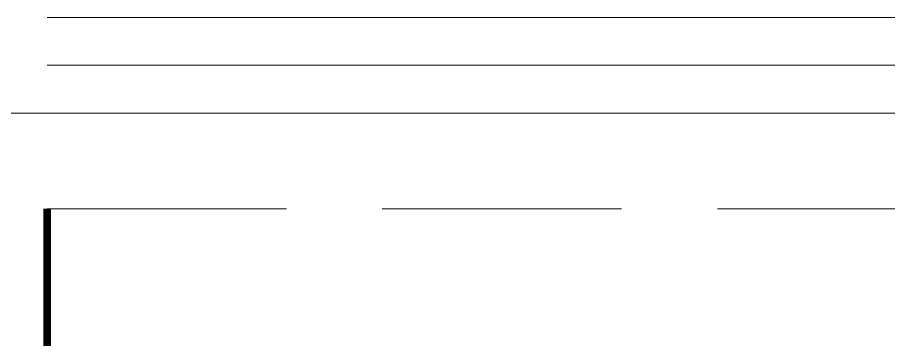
# Model space of a CAD drawing. Extents: x -518115 to 1124316, y -209821 to 1628073.
# Drawn here: x 869536 to 870445, y 672420 to 672757 of the extents above; entities that cross this region are included whole.
import ezdxf

# ---------------------------------------------------------------- set-up
doc = ezdxf.new("R2010")
doc.units = 0
doc.header["$LTSCALE"] = 1000
doc.header["$MEASUREMENT"] = 0
doc.linetypes.add('DASH', pattern=[0.35, 0.25, -0.1])
doc.linetypes.add('DOTE', pattern=[2.42, 2, -0.2, 0.02, -0.2])
for name, color, linetype, lineweight in [('DOTE', 19, 'DOTE', 9), ('平面-栏杆', 135, 'Continuous', 15), ('平面-看线', 45, 'Continuous', 15)]:
    doc.layers.add(name, color=color, linetype=linetype, lineweight=lineweight)

# ---------------------------------------------------------------- blocks, each defined once
blk = doc.blocks.new('HFHFTHFD')
at = {"layer": 'DOTE', "linetype": 'DOTE', "ltscale": 0.3}
blk.add_line((472616.58, 595448.81), (418616.58, 595448.81), dxfattribs=at)

msp = doc.modelspace()

# ---------------------------------------------------------------- linework, layer by layer
at = {"color": 30, "const_width": 8}
msp.add_lwpolyline([(869566.58, 672557.17), (869566.58, 672407.17), (869266.58, 672407.17), (869266.58, 672557.17)], dxfattribs=at)
at = {"layer": '平面-栏杆'}
for points in [[(869566.58, 672707.17), (874216.58, 672707.17)], [(869566.58, 672657.17), (874216.58, 672657.17)]]:
    msp.add_lwpolyline(points, dxfattribs=at)
at = {"layer": '平面-看线'}
msp.add_lwpolyline([(869566.58, 672757.17), (874216.58, 672757.17)], dxfattribs=at)
at = {"layer": '平面-看线', "linetype": 'DASH'}
msp.add_lwpolyline([(869566.58, 672557.17), (874216.58, 672557.17)], dxfattribs=at)

# ---------------------------------------------------------------- block references
msp.add_blockref('HFHFTHFD', (407300, 77208.36))

doc.saveas('drawing.dxf')
